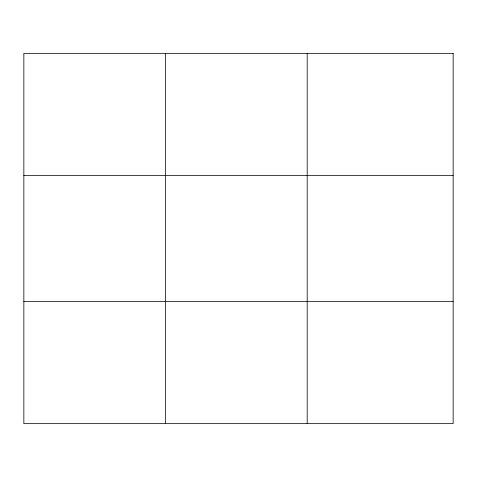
<?xml version="1.0" encoding="UTF-8"?>
<svg xmlns="http://www.w3.org/2000/svg" width="477" height="477" viewBox="0 0 477 477"><rect width="100%" height="100%" fill="white"/><g stroke="black" fill="none" stroke-linecap="round" stroke-linejoin="round"><path stroke-width="0.72" d="M165.519 53.352L165.519 423.648M307.188 53.352L307.188 423.648M23.85 175.548L453.15 175.548M23.85 301.452L453.15 301.452M453.15 53.352L453.15 423.648L23.85 423.648L23.85 53.352L453.15 53.352"/></g></svg>
